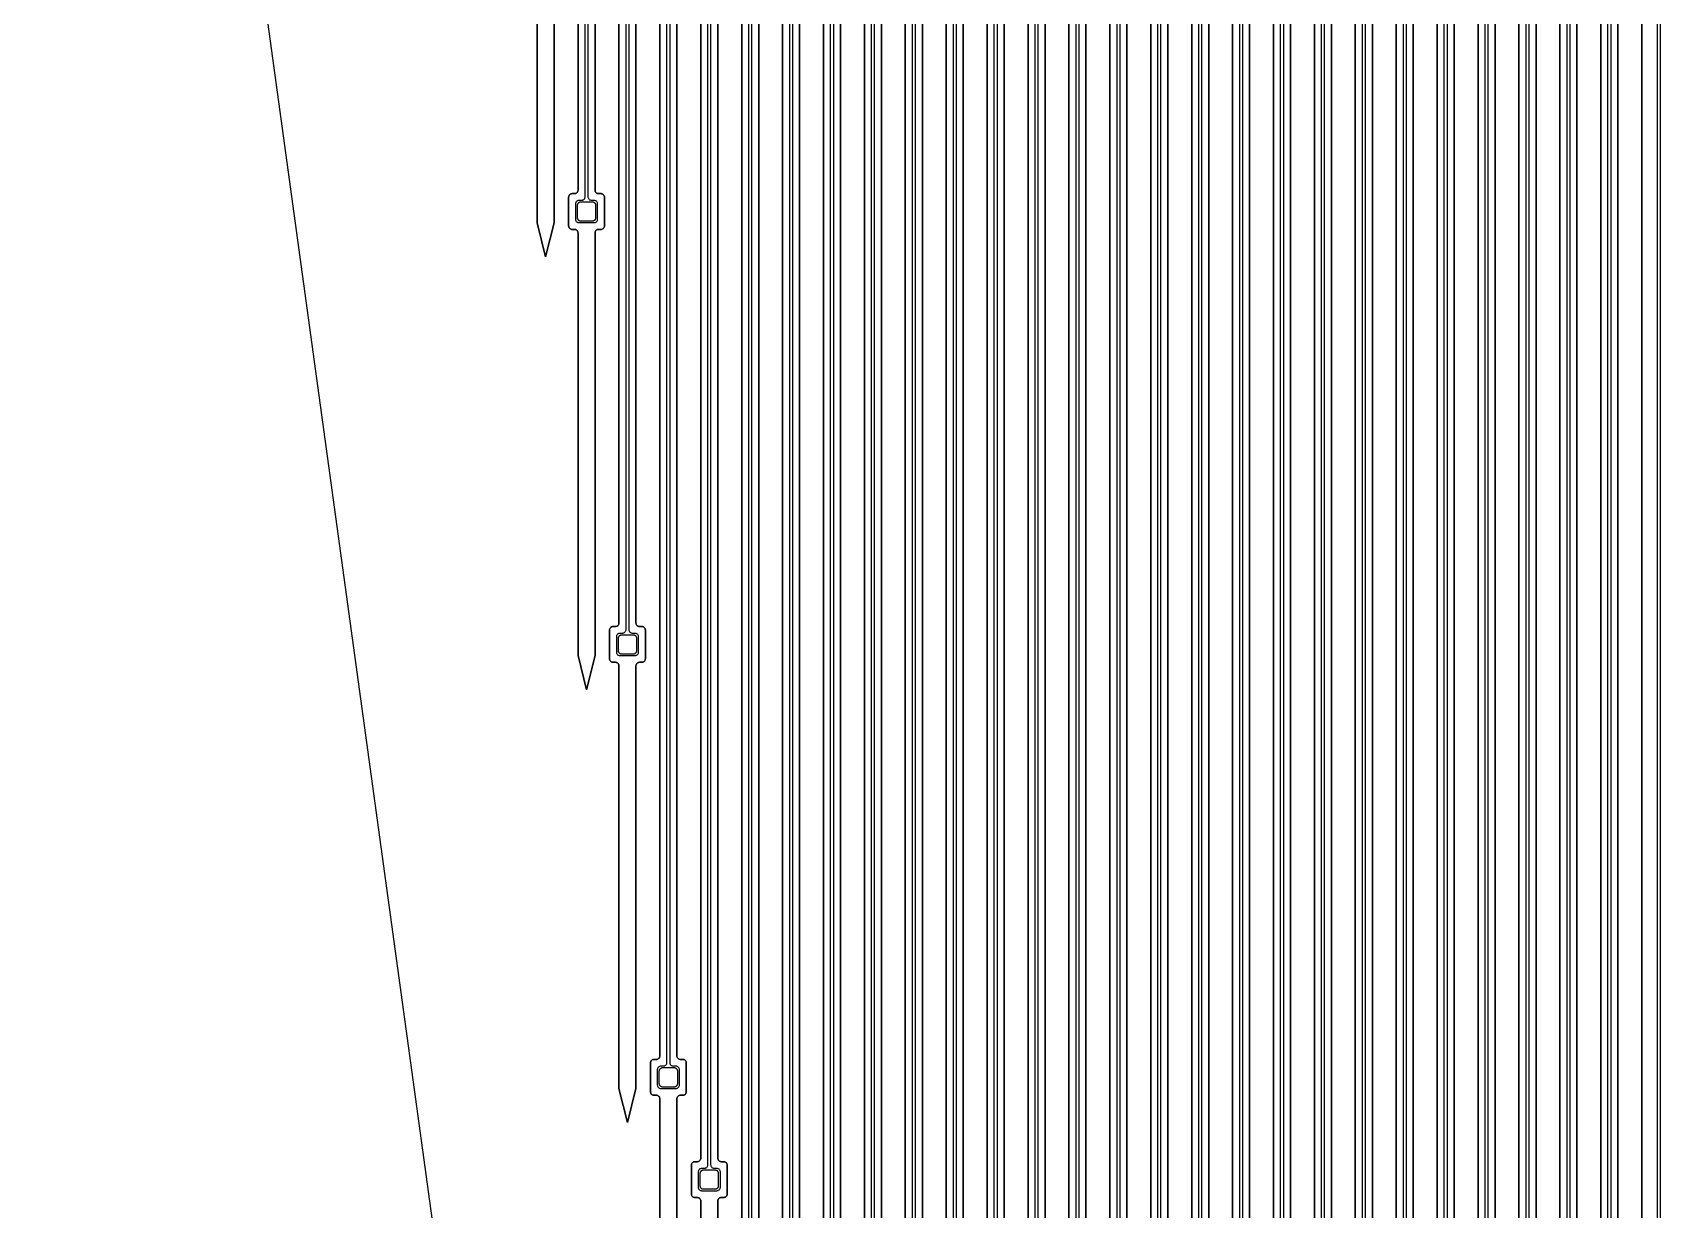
# Model space of a CAD drawing. Header units: metres. Extents: x -1550 to 1550, y -904 to 26100.
# Drawn here: x -966 to -11, y 4339 to 5029 of the extents above; entities that cross this region are included whole.
import ezdxf

# ---------------------------------------------------------------- set-up
doc = ezdxf.new("R2010")
doc.units = ezdxf.units.M
for name, color, linetype in [('Electrodes', 2, 'CONTINUOUS'), ('Metal', 4, 'CONTINUOUS'), ('Polyimide', 3, 'CONTINUOUS'), ('Polyimide_Negative', 5, 'CONTINUOUS')]:
    doc.layers.add(name, color=color, linetype=linetype)

msp = doc.modelspace()

# ---------------------------------------------------------------- linework, layer by layer
at = {"layer": 'Electrodes'}
for points in [[(-637.5, 4918.94), (-637.36, 4918.95), (-637.23, 4918.96), (-637.09, 4918.99), (-636.96, 4919.02), (-636.83, 4919.06), (-636.7, 4919.11), (-636.58, 4919.17), (-636.46, 4919.24), (-636.35, 4919.31), (-636.24, 4919.39), (-636.13, 4919.48), (-636.04, 4919.58), (-635.95, 4919.68), (-635.87, 4919.79), (-635.79, 4919.91), (-635.72, 4920.02), (-635.67, 4920.15), (-635.62, 4920.27), (-635.57, 4920.4), (-635.54, 4920.54), (-635.52, 4920.67), (-635.5, 4920.81), (-635.5, 4920.94), (-635.5, 4927.94), (-635.5, 4928.08), (-635.52, 4928.22), (-635.54, 4928.35), (-635.57, 4928.48), (-635.62, 4928.61), (-635.67, 4928.74), (-635.72, 4928.86), (-635.79, 4928.98), (-635.87, 4929.1), (-635.95, 4929.21), (-636.04, 4929.31), (-636.13, 4929.41), (-636.24, 4929.5), (-636.35, 4929.58), (-636.46, 4929.65), (-636.58, 4929.72), (-636.7, 4929.78), (-636.83, 4929.83), (-636.96, 4929.87), (-637.09, 4929.9), (-637.23, 4929.93), (-637.36, 4929.94), (-637.5, 4929.94), (-644.5, 4929.94), (-644.64, 4929.94), (-644.77, 4929.93), (-644.91, 4929.9), (-645.04, 4929.87), (-645.17, 4929.83), (-645.3, 4929.78), (-645.42, 4929.72), (-645.54, 4929.65), (-645.65, 4929.58), (-645.76, 4929.5), (-645.87, 4929.41), (-645.96, 4929.31), (-646.05, 4929.21), (-646.13, 4929.1), (-646.21, 4928.98), (-646.28, 4928.86), (-646.33, 4928.74), (-646.38, 4928.61), (-646.43, 4928.48), (-646.46, 4928.35), (-646.48, 4928.22), (-646.5, 4928.08), (-646.5, 4927.94), (-646.5, 4920.94), (-646.5, 4920.81), (-646.48, 4920.67), (-646.46, 4920.54), (-646.43, 4920.4), (-646.38, 4920.27), (-646.33, 4920.15), (-646.28, 4920.02), (-646.21, 4919.91), (-646.13, 4919.79), (-646.05, 4919.68), (-645.96, 4919.58), (-645.87, 4919.48), (-645.76, 4919.39), (-645.65, 4919.31), (-645.54, 4919.24), (-645.42, 4919.17), (-645.3, 4919.11), (-645.17, 4919.06), (-645.04, 4919.02), (-644.91, 4918.99), (-644.77, 4918.96), (-644.64, 4918.95), (-644.5, 4918.94), (-637.5, 4918.94)], [(-613.5, 4664.98), (-613.36, 4664.98), (-613.23, 4664.99), (-613.09, 4665.02), (-612.96, 4665.05), (-612.83, 4665.09), (-612.7, 4665.14), (-612.58, 4665.2), (-612.46, 4665.27), (-612.35, 4665.34), (-612.24, 4665.42), (-612.13, 4665.51), (-612.04, 4665.61), (-611.95, 4665.71), (-611.87, 4665.82), (-611.79, 4665.94), (-611.72, 4666.06), (-611.67, 4666.18), (-611.62, 4666.31), (-611.57, 4666.44), (-611.54, 4666.57), (-611.52, 4666.7), (-611.5, 4666.84), (-611.5, 4666.98), (-611.5, 4673.98), (-611.5, 4674.11), (-611.52, 4674.25), (-611.54, 4674.38), (-611.57, 4674.52), (-611.62, 4674.65), (-611.67, 4674.77), (-611.72, 4674.9), (-611.79, 4675.02), (-611.87, 4675.13), (-611.95, 4675.24), (-612.04, 4675.34), (-612.13, 4675.44), (-612.24, 4675.53), (-612.35, 4675.61), (-612.46, 4675.69), (-612.58, 4675.75), (-612.7, 4675.81), (-612.83, 4675.86), (-612.96, 4675.9), (-613.09, 4675.93), (-613.23, 4675.96), (-613.36, 4675.97), (-613.5, 4675.98), (-620.5, 4675.98), (-620.64, 4675.97), (-620.77, 4675.96), (-620.91, 4675.93), (-621.04, 4675.9), (-621.17, 4675.86), (-621.3, 4675.81), (-621.42, 4675.75), (-621.54, 4675.69), (-621.65, 4675.61), (-621.76, 4675.53), (-621.87, 4675.44), (-621.96, 4675.34), (-622.05, 4675.24), (-622.13, 4675.13), (-622.21, 4675.02), (-622.28, 4674.9), (-622.33, 4674.77), (-622.38, 4674.65), (-622.43, 4674.52), (-622.46, 4674.38), (-622.48, 4674.25), (-622.5, 4674.11), (-622.5, 4673.98), (-622.5, 4666.98), (-622.5, 4666.84), (-622.48, 4666.7), (-622.46, 4666.57), (-622.43, 4666.44), (-622.38, 4666.31), (-622.33, 4666.18), (-622.28, 4666.06), (-622.21, 4665.94), (-622.13, 4665.82), (-622.05, 4665.71), (-621.96, 4665.61), (-621.87, 4665.51), (-621.76, 4665.42), (-621.65, 4665.34), (-621.54, 4665.27), (-621.42, 4665.2), (-621.3, 4665.14), (-621.17, 4665.09), (-621.04, 4665.05), (-620.91, 4665.02), (-620.77, 4664.99), (-620.64, 4664.98), (-620.5, 4664.98), (-613.5, 4664.98)], [(-589.5, 4411.01), (-589.36, 4411.01), (-589.23, 4411.03), (-589.09, 4411.05), (-588.96, 4411.08), (-588.83, 4411.12), (-588.7, 4411.17), (-588.58, 4411.23), (-588.46, 4411.3), (-588.35, 4411.37), (-588.24, 4411.46), (-588.13, 4411.55), (-588.04, 4411.64), (-587.95, 4411.75), (-587.87, 4411.85), (-587.79, 4411.97), (-587.72, 4412.09), (-587.67, 4412.21), (-587.62, 4412.34), (-587.57, 4412.47), (-587.54, 4412.6), (-587.52, 4412.74), (-587.5, 4412.87), (-587.5, 4413.01), (-587.5, 4420.01), (-587.5, 4420.14), (-587.52, 4420.28), (-587.54, 4420.41), (-587.57, 4420.55), (-587.62, 4420.68), (-587.67, 4420.8), (-587.72, 4420.93), (-587.79, 4421.05), (-587.87, 4421.16), (-587.95, 4421.27), (-588.04, 4421.37), (-588.13, 4421.47), (-588.24, 4421.56), (-588.35, 4421.64), (-588.46, 4421.72), (-588.58, 4421.78), (-588.7, 4421.84), (-588.83, 4421.89), (-588.96, 4421.93), (-589.09, 4421.97), (-589.23, 4421.99), (-589.36, 4422), (-589.5, 4422.01), (-596.5, 4422.01), (-596.64, 4422), (-596.77, 4421.99), (-596.91, 4421.97), (-597.04, 4421.93), (-597.17, 4421.89), (-597.3, 4421.84), (-597.42, 4421.78), (-597.54, 4421.72), (-597.65, 4421.64), (-597.76, 4421.56), (-597.87, 4421.47), (-597.96, 4421.37), (-598.05, 4421.27), (-598.13, 4421.16), (-598.21, 4421.05), (-598.28, 4420.93), (-598.33, 4420.8), (-598.38, 4420.68), (-598.43, 4420.55), (-598.46, 4420.41), (-598.48, 4420.28), (-598.5, 4420.14), (-598.5, 4420.01), (-598.5, 4413.01), (-598.5, 4412.87), (-598.48, 4412.74), (-598.46, 4412.6), (-598.43, 4412.47), (-598.38, 4412.34), (-598.33, 4412.21), (-598.28, 4412.09), (-598.21, 4411.97), (-598.13, 4411.85), (-598.05, 4411.75), (-597.96, 4411.64), (-597.87, 4411.55), (-597.76, 4411.46), (-597.65, 4411.37), (-597.54, 4411.3), (-597.42, 4411.23), (-597.3, 4411.17), (-597.17, 4411.12), (-597.04, 4411.08), (-596.91, 4411.05), (-596.77, 4411.03), (-596.64, 4411.01), (-596.5, 4411.01), (-589.5, 4411.01)], [(-565.5, 4351.01), (-565.36, 4351.01), (-565.23, 4351.03), (-565.09, 4351.05), (-564.96, 4351.08), (-564.83, 4351.12), (-564.7, 4351.17), (-564.58, 4351.23), (-564.46, 4351.3), (-564.35, 4351.37), (-564.24, 4351.46), (-564.13, 4351.55), (-564.04, 4351.64), (-563.95, 4351.75), (-563.87, 4351.85), (-563.79, 4351.97), (-563.72, 4352.09), (-563.67, 4352.21), (-563.62, 4352.34), (-563.57, 4352.47), (-563.54, 4352.6), (-563.52, 4352.74), (-563.5, 4352.87), (-563.5, 4353.01), (-563.5, 4360.01), (-563.5, 4360.14), (-563.52, 4360.28), (-563.54, 4360.41), (-563.57, 4360.55), (-563.62, 4360.68), (-563.67, 4360.8), (-563.72, 4360.93), (-563.79, 4361.05), (-563.87, 4361.16), (-563.95, 4361.27), (-564.04, 4361.37), (-564.13, 4361.47), (-564.24, 4361.56), (-564.35, 4361.64), (-564.46, 4361.72), (-564.58, 4361.78), (-564.7, 4361.84), (-564.83, 4361.89), (-564.96, 4361.93), (-565.09, 4361.97), (-565.23, 4361.99), (-565.36, 4362), (-565.5, 4362.01), (-572.5, 4362.01), (-572.64, 4362), (-572.77, 4361.99), (-572.91, 4361.97), (-573.04, 4361.93), (-573.17, 4361.89), (-573.3, 4361.84), (-573.42, 4361.78), (-573.54, 4361.72), (-573.65, 4361.64), (-573.76, 4361.56), (-573.87, 4361.47), (-573.96, 4361.37), (-574.05, 4361.27), (-574.13, 4361.16), (-574.21, 4361.05), (-574.28, 4360.93), (-574.33, 4360.8), (-574.38, 4360.68), (-574.43, 4360.55), (-574.46, 4360.41), (-574.48, 4360.28), (-574.5, 4360.14), (-574.5, 4360.01), (-574.5, 4353.01), (-574.5, 4352.87), (-574.48, 4352.74), (-574.46, 4352.6), (-574.43, 4352.47), (-574.38, 4352.34), (-574.33, 4352.21), (-574.28, 4352.09), (-574.21, 4351.97), (-574.13, 4351.85), (-574.05, 4351.75), (-573.96, 4351.64), (-573.87, 4351.55), (-573.76, 4351.46), (-573.65, 4351.37), (-573.54, 4351.3), (-573.42, 4351.23), (-573.3, 4351.17), (-573.17, 4351.12), (-573.04, 4351.08), (-572.91, 4351.05), (-572.77, 4351.03), (-572.64, 4351.01), (-572.5, 4351.01), (-565.5, 4351.01)]]:
    msp.add_lwpolyline(points, close=True, dxfattribs=at)
at = {"layer": 'Metal'}
for points in [[(-642, 11993.5), (-642, 4932.94), (-642.03, 4932.6), (-642.12, 4932.26), (-642.27, 4931.94), (-642.47, 4931.66), (-642.71, 4931.41), (-643, 4931.21), (-643.32, 4931.07), (-643.65, 4930.97), (-644, 4930.94), (-645.5, 4930.94), (-645.85, 4930.91), (-646.18, 4930.82), (-646.5, 4930.68), (-646.79, 4930.48), (-647.03, 4930.23), (-647.23, 4929.94), (-647.38, 4929.63), (-647.47, 4929.29), (-647.5, 4928.94), (-647.5, 4919.94), (-647.47, 4919.6), (-647.38, 4919.26), (-647.23, 4918.94), (-647.03, 4918.66), (-646.79, 4918.41), (-646.5, 4918.21), (-646.18, 4918.07), (-645.85, 4917.97), (-645.5, 4917.94), (-636.5, 4917.94), (-636.15, 4917.97), (-635.82, 4918.07), (-635.5, 4918.21), (-635.21, 4918.41), (-634.97, 4918.66), (-634.77, 4918.94), (-634.62, 4919.26), (-634.53, 4919.6), (-634.5, 4919.94), (-634.5, 4928.94), (-634.53, 4929.29), (-634.62, 4929.63), (-634.77, 4929.94), (-634.97, 4930.23), (-635.21, 4930.48), (-635.5, 4930.68), (-635.82, 4930.82), (-636.15, 4930.91), (-636.5, 4930.94), (-638, 4930.94), (-638.35, 4930.97), (-638.68, 4931.07), (-639, 4931.21), (-639.29, 4931.41), (-639.53, 4931.66), (-639.73, 4931.94), (-639.88, 4932.26), (-639.97, 4932.6), (-640, 4932.94), (-640, 11993.5)], [(-618, 11993.5), (-618, 4678.98), (-618.03, 4678.63), (-618.12, 4678.29), (-618.27, 4677.98), (-618.47, 4677.69), (-618.71, 4677.44), (-619, 4677.24), (-619.32, 4677.1), (-619.65, 4677.01), (-620, 4676.98), (-621.5, 4676.98), (-621.85, 4676.95), (-622.18, 4676.86), (-622.5, 4676.71), (-622.79, 4676.51), (-623.03, 4676.26), (-623.23, 4675.98), (-623.38, 4675.66), (-623.47, 4675.32), (-623.5, 4674.98), (-623.5, 4665.98), (-623.47, 4665.63), (-623.38, 4665.29), (-623.23, 4664.98), (-623.03, 4664.69), (-622.79, 4664.44), (-622.5, 4664.24), (-622.18, 4664.1), (-621.85, 4664.01), (-621.5, 4663.98), (-612.5, 4663.98), (-612.15, 4664.01), (-611.82, 4664.1), (-611.5, 4664.24), (-611.21, 4664.44), (-610.97, 4664.69), (-610.77, 4664.98), (-610.62, 4665.29), (-610.53, 4665.63), (-610.5, 4665.98), (-610.5, 4674.98), (-610.53, 4675.32), (-610.62, 4675.66), (-610.77, 4675.98), (-610.97, 4676.26), (-611.21, 4676.51), (-611.5, 4676.71), (-611.82, 4676.86), (-612.15, 4676.95), (-612.5, 4676.98), (-614, 4676.98), (-614.35, 4677.01), (-614.68, 4677.1), (-615, 4677.24), (-615.29, 4677.44), (-615.53, 4677.69), (-615.73, 4677.98), (-615.88, 4678.29), (-615.97, 4678.63), (-616, 4678.98), (-616, 11993.5)], [(-594, 11993.5), (-594, 4425.01), (-594.03, 4424.66), (-594.12, 4424.32), (-594.27, 4424.01), (-594.47, 4423.72), (-594.71, 4423.48), (-595, 4423.28), (-595.32, 4423.13), (-595.65, 4423.04), (-596, 4423.01), (-597.5, 4423.01), (-597.85, 4422.98), (-598.18, 4422.89), (-598.5, 4422.74), (-598.79, 4422.54), (-599.03, 4422.29), (-599.23, 4422.01), (-599.38, 4421.69), (-599.47, 4421.36), (-599.5, 4421.01), (-599.5, 4412.01), (-599.47, 4411.66), (-599.38, 4411.32), (-599.23, 4411.01), (-599.03, 4410.72), (-598.79, 4410.48), (-598.5, 4410.28), (-598.18, 4410.13), (-597.85, 4410.04), (-597.5, 4410.01), (-588.5, 4410.01), (-588.15, 4410.04), (-587.82, 4410.13), (-587.5, 4410.28), (-587.21, 4410.48), (-586.97, 4410.72), (-586.77, 4411.01), (-586.62, 4411.32), (-586.53, 4411.66), (-586.5, 4412.01), (-586.5, 4421.01), (-586.53, 4421.36), (-586.62, 4421.69), (-586.77, 4422.01), (-586.97, 4422.29), (-587.21, 4422.54), (-587.5, 4422.74), (-587.82, 4422.89), (-588.15, 4422.98), (-588.5, 4423.01), (-590, 4423.01), (-590.35, 4423.04), (-590.68, 4423.13), (-591, 4423.28), (-591.29, 4423.48), (-591.53, 4423.72), (-591.73, 4424.01), (-591.88, 4424.32), (-591.97, 4424.66), (-592, 4425.01), (-592, 11993.5)], [(-570, 11993.5), (-570, 4365.01), (-570.03, 4364.66), (-570.12, 4364.32), (-570.27, 4364.01), (-570.47, 4363.72), (-570.71, 4363.48), (-571, 4363.28), (-571.32, 4363.13), (-571.65, 4363.04), (-572, 4363.01), (-573.5, 4363.01), (-573.85, 4362.98), (-574.18, 4362.89), (-574.5, 4362.74), (-574.79, 4362.54), (-575.03, 4362.29), (-575.23, 4362.01), (-575.38, 4361.69), (-575.47, 4361.36), (-575.5, 4361.01), (-575.5, 4352.01), (-575.47, 4351.66), (-575.38, 4351.32), (-575.23, 4351.01), (-575.03, 4350.72), (-574.79, 4350.48), (-574.5, 4350.28), (-574.18, 4350.13), (-573.85, 4350.04), (-573.5, 4350.01), (-564.5, 4350.01), (-564.15, 4350.04), (-563.82, 4350.13), (-563.5, 4350.28), (-563.21, 4350.48), (-562.97, 4350.72), (-562.77, 4351.01), (-562.62, 4351.32), (-562.53, 4351.66), (-562.5, 4352.01), (-562.5, 4361.01), (-562.53, 4361.36), (-562.62, 4361.69), (-562.77, 4362.01), (-562.97, 4362.29), (-563.21, 4362.54), (-563.5, 4362.74), (-563.82, 4362.89), (-564.15, 4362.98), (-564.5, 4363.01), (-566, 4363.01), (-566.35, 4363.04), (-566.68, 4363.13), (-567, 4363.28), (-567.29, 4363.48), (-567.53, 4363.72), (-567.73, 4364.01), (-567.88, 4364.32), (-567.97, 4364.66), (-568, 4365.01), (-568, 11993.5)], [(-546, 11993.5), (-546, 4305.01)], [(-544, 4305.01), (-544, 11993.5)], [(-522, 11993.5), (-522, 4245.01)], [(-520, 4245.01), (-520, 11993.5)], [(-498, 11993.5), (-498, 4185.01)], [(-496, 4185.01), (-496, 11993.5)], [(-474, 11993.5), (-474, 4125.01)], [(-472, 4125.01), (-472, 11993.5)], [(-450, 11993.5), (-450, 4065.01)], [(-448, 4065.01), (-448, 11993.5)], [(-426, 11993.5), (-426, 4005.01)], [(-424, 4005.01), (-424, 11993.5)], [(-402, 11993.5), (-402, 3945.01)], [(-400, 3945.01), (-400, 11993.5)], [(-378, 11993.5), (-378, 3691.04)], [(-376, 3691.04), (-376, 11993.5)], [(-354, 11993.5), (-354, 3437.07)], [(-352, 3437.07), (-352, 11993.5)], [(-330, 11993.5), (-330, 3183.1)], [(-328, 3183.1), (-328, 11993.5)], [(-306, 11993.5), (-306, 2929.13)], [(-304, 2929.13), (-304, 11993.5)], [(-282, 11993.5), (-282, 2675.17)], [(-280, 2675.17), (-280, 11993.5)], [(-258, 11993.5), (-258, 2421.2)], [(-256, 2421.2), (-256, 11993.5)], [(-234, 11993.5), (-234, 2167.23)], [(-232, 2167.23), (-232, 11993.5)], [(-210, 11993.5), (-210, 1913.26)], [(-208, 1913.26), (-208, 11993.5)], [(-186, 11993.5), (-186, 1659.29)], [(-184, 1659.29), (-184, 11993.5)], [(-162, 11993.5), (-162, 1405.33)], [(-160, 1405.33), (-160, 11993.5)], [(-138, 11993.5), (-138, 1151.36)], [(-136, 1151.36), (-136, 11993.5)], [(-114, 11993.5), (-114, 897.39)], [(-112, 897.39), (-112, 11993.5)], [(-90, 11993.5), (-90, 643.42)], [(-88, 643.42), (-88, 11993.5)], [(-66, 11993.5), (-66, 389.45)], [(-64, 389.45), (-64, 11993.5)], [(-42, 11993.5), (-42, 135.48)], [(-40, 135.48), (-40, 11993.5)], [(-13, 11993.5), (-13, -118.48)], [(-11, -118.48), (-11, 11993.5)]]:
    msp.add_lwpolyline(points, dxfattribs=at)
at = {"layer": 'Polyimide'}
for points in [[(-636, 11978.5), (-636, 4936.94), (-635.97, 4936.6), (-635.88, 4936.26), (-635.73, 4935.94), (-635.53, 4935.66), (-635.29, 4935.41), (-635, 4935.21), (-634.68, 4935.07), (-634.35, 4934.97), (-634, 4934.94), (-632.5, 4934.94), (-632.15, 4934.91), (-631.82, 4934.82), (-631.5, 4934.68), (-631.21, 4934.48), (-630.97, 4934.23), (-630.77, 4933.94), (-630.62, 4933.63), (-630.53, 4933.29), (-630.5, 4932.94), (-630.5, 4915.94), (-630.53, 4915.6), (-630.62, 4915.26), (-630.77, 4914.94), (-630.97, 4914.66), (-631.21, 4914.41), (-631.5, 4914.21), (-631.82, 4914.07), (-632.15, 4913.97), (-632.5, 4913.94), (-634, 4913.94), (-634.35, 4913.91), (-634.68, 4913.82), (-635, 4913.68), (-635.29, 4913.48), (-635.53, 4913.23), (-635.73, 4912.94), (-635.88, 4912.63), (-635.97, 4912.29), (-636, 4911.94), (-636, 4663.94), (-641, 4643.94), (-646, 4663.94), (-646, 4911.94), (-646.03, 4912.29), (-646.12, 4912.63), (-646.27, 4912.94), (-646.47, 4913.23), (-646.71, 4913.48), (-647, 4913.68), (-647.32, 4913.82), (-647.65, 4913.91), (-648, 4913.94), (-649.5, 4913.94), (-649.85, 4913.97), (-650.18, 4914.07), (-650.5, 4914.21), (-650.79, 4914.41), (-651.03, 4914.66), (-651.23, 4914.94), (-651.38, 4915.26), (-651.47, 4915.6), (-651.5, 4915.94), (-651.5, 4932.94), (-651.47, 4933.29), (-651.38, 4933.63), (-651.23, 4933.94), (-651.03, 4934.23), (-650.79, 4934.48), (-650.5, 4934.68), (-650.18, 4934.82), (-649.85, 4934.91), (-649.5, 4934.94), (-648, 4934.94), (-647.65, 4934.97), (-647.32, 4935.07), (-647, 4935.21), (-646.71, 4935.41), (-646.47, 4935.66), (-646.27, 4935.94), (-646.12, 4936.26), (-646.03, 4936.6), (-646, 4936.94), (-646, 11978.5)], [(-612, 11978.5), (-612, 4682.98), (-611.97, 4682.63), (-611.88, 4682.29), (-611.73, 4681.98), (-611.53, 4681.69), (-611.29, 4681.44), (-611, 4681.24), (-610.68, 4681.1), (-610.35, 4681.01), (-610, 4680.98), (-608.5, 4680.98), (-608.15, 4680.95), (-607.82, 4680.86), (-607.5, 4680.71), (-607.21, 4680.51), (-606.97, 4680.26), (-606.77, 4679.98), (-606.62, 4679.66), (-606.53, 4679.32), (-606.5, 4678.98), (-606.5, 4661.98), (-606.53, 4661.63), (-606.62, 4661.29), (-606.77, 4660.98), (-606.97, 4660.69), (-607.21, 4660.44), (-607.5, 4660.24), (-607.82, 4660.1), (-608.15, 4660.01), (-608.5, 4659.98), (-610, 4659.98), (-610.35, 4659.95), (-610.68, 4659.86), (-611, 4659.71), (-611.29, 4659.51), (-611.53, 4659.26), (-611.73, 4658.98), (-611.88, 4658.66), (-611.97, 4658.32), (-612, 4657.98), (-612, 4409.98), (-617, 4389.98), (-622, 4409.98), (-622, 4657.98), (-622.03, 4658.32), (-622.12, 4658.66), (-622.27, 4658.98), (-622.47, 4659.26), (-622.71, 4659.51), (-623, 4659.71), (-623.32, 4659.86), (-623.65, 4659.95), (-624, 4659.98), (-625.5, 4659.98), (-625.85, 4660.01), (-626.18, 4660.1), (-626.5, 4660.24), (-626.79, 4660.44), (-627.03, 4660.69), (-627.23, 4660.98), (-627.38, 4661.29), (-627.47, 4661.63), (-627.5, 4661.98), (-627.5, 4678.98), (-627.47, 4679.32), (-627.38, 4679.66), (-627.23, 4679.98), (-627.03, 4680.26), (-626.79, 4680.51), (-626.5, 4680.71), (-626.18, 4680.86), (-625.85, 4680.95), (-625.5, 4680.98), (-624, 4680.98), (-623.65, 4681.01), (-623.32, 4681.1), (-623, 4681.24), (-622.71, 4681.44), (-622.47, 4681.69), (-622.27, 4681.98), (-622.12, 4682.29), (-622.03, 4682.63), (-622, 4682.98), (-622, 11978.5)], [(-598, 4156.01), (-598, 4404.01), (-598.03, 4404.36), (-598.12, 4404.69), (-598.27, 4405.01), (-598.47, 4405.29), (-598.71, 4405.54), (-599, 4405.74), (-599.32, 4405.89), (-599.65, 4405.98), (-600, 4406.01), (-601.5, 4406.01), (-601.85, 4406.04), (-602.18, 4406.13), (-602.5, 4406.28), (-602.79, 4406.48), (-603.03, 4406.72), (-603.23, 4407.01), (-603.38, 4407.32), (-603.47, 4407.66), (-603.5, 4408.01), (-603.5, 4425.01), (-603.47, 4425.36), (-603.38, 4425.69), (-603.23, 4426.01), (-603.03, 4426.29), (-602.79, 4426.54), (-602.5, 4426.74), (-602.18, 4426.89), (-601.85, 4426.98), (-601.5, 4427.01), (-600, 4427.01), (-599.65, 4427.04), (-599.32, 4427.13), (-599, 4427.28), (-598.71, 4427.48), (-598.47, 4427.72), (-598.27, 4428.01), (-598.12, 4428.32), (-598.03, 4428.66), (-598, 4429.01), (-598, 11978.5)], [(-588, 11978.5), (-588, 4429.01), (-587.97, 4428.66), (-587.88, 4428.32), (-587.73, 4428.01), (-587.53, 4427.72), (-587.29, 4427.48), (-587, 4427.28), (-586.68, 4427.13), (-586.35, 4427.04), (-586, 4427.01), (-584.5, 4427.01), (-584.15, 4426.98), (-583.82, 4426.89), (-583.5, 4426.74), (-583.21, 4426.54), (-582.97, 4426.29), (-582.77, 4426.01), (-582.62, 4425.69), (-582.53, 4425.36), (-582.5, 4425.01), (-582.5, 4408.01), (-582.53, 4407.66), (-582.62, 4407.32), (-582.77, 4407.01), (-582.97, 4406.72), (-583.21, 4406.48), (-583.5, 4406.28), (-583.82, 4406.13), (-584.15, 4406.04), (-584.5, 4406.01), (-586, 4406.01), (-586.35, 4405.98), (-586.68, 4405.89), (-587, 4405.74), (-587.29, 4405.54), (-587.53, 4405.29), (-587.73, 4405.01), (-587.88, 4404.69), (-587.97, 4404.36), (-588, 4404.01), (-588, 4156.01)], [(-574, 4096.01), (-574, 4344.01), (-574.03, 4344.36), (-574.12, 4344.69), (-574.27, 4345.01), (-574.47, 4345.29), (-574.71, 4345.54), (-575, 4345.74), (-575.32, 4345.89), (-575.65, 4345.98), (-576, 4346.01), (-577.5, 4346.01), (-577.85, 4346.04), (-578.18, 4346.13), (-578.5, 4346.28), (-578.79, 4346.48), (-579.03, 4346.72), (-579.23, 4347.01), (-579.38, 4347.32), (-579.47, 4347.66), (-579.5, 4348.01), (-579.5, 4365.01), (-579.47, 4365.36), (-579.38, 4365.69), (-579.23, 4366.01), (-579.03, 4366.29), (-578.79, 4366.54), (-578.5, 4366.74), (-578.18, 4366.89), (-577.85, 4366.98), (-577.5, 4367.01), (-576, 4367.01), (-575.65, 4367.04), (-575.32, 4367.13), (-575, 4367.28), (-574.71, 4367.48), (-574.47, 4367.72), (-574.27, 4368.01), (-574.12, 4368.32), (-574.03, 4368.66), (-574, 4369.01), (-574, 11978.5)], [(-564, 11978.5), (-564, 4369.01), (-563.97, 4368.66), (-563.88, 4368.32), (-563.73, 4368.01), (-563.53, 4367.72), (-563.29, 4367.48), (-563, 4367.28), (-562.68, 4367.13), (-562.35, 4367.04), (-562, 4367.01), (-560.5, 4367.01), (-560.15, 4366.98), (-559.82, 4366.89), (-559.5, 4366.74), (-559.21, 4366.54), (-558.97, 4366.29), (-558.77, 4366.01), (-558.62, 4365.69), (-558.53, 4365.36), (-558.5, 4365.01), (-558.5, 4348.01), (-558.53, 4347.66), (-558.62, 4347.32), (-558.77, 4347.01), (-558.97, 4346.72), (-559.21, 4346.48), (-559.5, 4346.28), (-559.82, 4346.13), (-560.15, 4346.04), (-560.5, 4346.01), (-562, 4346.01), (-562.35, 4345.98), (-562.68, 4345.89), (-563, 4345.74), (-563.29, 4345.54), (-563.53, 4345.29), (-563.73, 4345.01), (-563.88, 4344.69), (-563.97, 4344.36), (-564, 4344.01), (-564, 4096.01)], [(-550, 4309.01), (-550, 11978.5)], [(-540, 11978.5), (-540, 4309.01)], [(-526, 4249.01), (-526, 11978.5)], [(-516, 11978.5), (-516, 4249.01)], [(-502, 4189.01), (-502, 11978.5)], [(-492, 11978.5), (-492, 4189.01)], [(-478, 4129.01), (-478, 11978.5)], [(-468, 11978.5), (-468, 4129.01)], [(-454, 4069.01), (-454, 11978.5)], [(-444, 11978.5), (-444, 4069.01)], [(-430, 4009.01), (-430, 11978.5)], [(-420, 11978.5), (-420, 4009.01)], [(-411.5, 3928.01), (-411.5, 3945.01), (-411.47, 3945.36), (-411.38, 3945.69), (-411.23, 3946.01), (-411.03, 3946.29), (-410.79, 3946.54), (-410.5, 3946.74), (-410.18, 3946.89), (-409.85, 3946.98), (-409.5, 3947.01), (-408, 3947.01), (-407.65, 3947.04), (-407.32, 3947.13), (-407, 3947.28), (-406.71, 3947.48), (-406.47, 3947.72), (-406.27, 3948.01), (-406.12, 3948.32), (-406.03, 3948.66), (-406, 3949.01), (-406, 11978.5)], [(-396, 11978.5), (-396, 3949.01), (-395.97, 3948.66), (-395.88, 3948.32), (-395.73, 3948.01), (-395.53, 3947.72), (-395.29, 3947.48), (-395, 3947.28), (-394.68, 3947.13), (-394.35, 3947.04), (-394, 3947.01), (-392.5, 3947.01), (-392.15, 3946.98), (-391.82, 3946.89), (-391.5, 3946.74), (-391.21, 3946.54), (-390.97, 3946.29), (-390.77, 3946.01), (-390.62, 3945.69), (-390.53, 3945.36), (-390.5, 3945.01), (-390.5, 3928.01)], [(-382, 3695.04), (-382, 11978.5)], [(-372, 11978.5), (-372, 3695.04)], [(-358, 3441.07), (-358, 11978.5)], [(-348, 11978.5), (-348, 3441.07)], [(-334, 3187.1), (-334, 11978.5)], [(-324, 11978.5), (-324, 3187.1)], [(-310, 2933.13), (-310, 11978.5)], [(-300, 11978.5), (-300, 2933.13)], [(-286, 2679.17), (-286, 11978.5)], [(-276, 11978.5), (-276, 2679.17)], [(-262, 2425.2), (-262, 11978.5)], [(-252, 11978.5), (-252, 2425.2)], [(-238, 2171.23), (-238, 11978.5)], [(-228, 11978.5), (-228, 2171.23)], [(-214, 1917.26), (-214, 11978.5)], [(-204, 11978.5), (-204, 1917.26)], [(-190, 1663.29), (-190, 11978.5)], [(-180, 11978.5), (-180, 1663.29)], [(-166, 1409.33), (-166, 11978.5)], [(-156, 11978.5), (-156, 1409.33)], [(-142, 1155.36), (-142, 11978.5)], [(-132, 11978.5), (-132, 1155.36)], [(-118, 901.39), (-118, 11978.5)], [(-108, 11978.5), (-108, 901.39)], [(-94, 647.42), (-94, 11978.5)], [(-84, 11978.5), (-84, 647.42)], [(-70, 393.45), (-70, 11978.5)], [(-60, 11978.5), (-60, 393.45)], [(-46, 139.48), (-46, 11978.5)], [(-36, 11978.5), (-36, 139.48)], [(-22, -116.48), (-22, 11978.5)], [(-660, 5165.91), (-660, 4917.91), (-665, 4897.91), (-670, 4917.91), (-670, 5165.91)]]:
    msp.add_lwpolyline(points, dxfattribs=at)
at = {"layer": 'Polyimide_Negative'}
for points in [[(-22, 11978.5), (-22, -116.48), (-22.5, -116.48), (-22.5, -137.48), (-22, -137.48), (-22, -387.48), (-22, -587.48), (-22, -628.09), (-24.31, -635.25), (-25.99, -638.43), (-28.23, -640.89), (-31.03, -642.36), (-36.34, -643.61), (-38.23, -645.59), (-39.87, -649.42), (-40.39, -651.11), (-40.5, -654.04), (-40.5, -665.28), (-46.65, -651.78), (-966, 6040.77)], [(-646, 11978.5), (-646, 4936.94), (-646.03, 4936.6), (-646.12, 4936.26), (-646.27, 4935.94), (-646.47, 4935.66), (-646.71, 4935.41), (-647, 4935.21), (-647.32, 4935.07), (-647.65, 4934.97), (-648, 4934.94), (-649.5, 4934.94), (-649.85, 4934.91), (-650.18, 4934.82), (-650.5, 4934.68), (-650.79, 4934.48), (-651.03, 4934.23), (-651.23, 4933.94), (-651.38, 4933.63), (-651.47, 4933.29), (-651.5, 4932.94), (-651.5, 4915.94), (-651.47, 4915.6), (-651.38, 4915.26), (-651.23, 4914.94), (-651.03, 4914.66), (-650.79, 4914.41), (-650.5, 4914.21), (-650.18, 4914.07), (-649.85, 4913.97), (-649.5, 4913.94), (-648, 4913.94), (-647.65, 4913.91), (-647.32, 4913.82), (-647, 4913.68), (-646.71, 4913.48), (-646.47, 4913.23), (-646.27, 4912.94), (-646.12, 4912.63), (-646.03, 4912.29), (-646, 4911.94), (-646, 4663.94), (-641, 4643.94), (-636, 4663.94), (-636, 4911.94), (-635.97, 4912.29), (-635.88, 4912.63), (-635.73, 4912.94), (-635.53, 4913.23), (-635.29, 4913.48), (-635, 4913.68), (-634.68, 4913.82), (-634.35, 4913.91), (-634, 4913.94), (-632.5, 4913.94), (-632.15, 4913.97), (-631.82, 4914.07), (-631.5, 4914.21), (-631.21, 4914.41), (-630.97, 4914.66), (-630.77, 4914.94), (-630.62, 4915.26), (-630.53, 4915.6), (-630.5, 4915.94), (-630.5, 4932.94), (-630.53, 4933.29), (-630.62, 4933.63), (-630.77, 4933.94), (-630.97, 4934.23), (-631.21, 4934.48), (-631.5, 4934.68), (-631.82, 4934.82), (-632.15, 4934.91), (-632.5, 4934.94), (-634, 4934.94), (-634.35, 4934.97), (-634.68, 4935.07), (-635, 4935.21), (-635.29, 4935.41), (-635.53, 4935.66), (-635.73, 4935.94), (-635.88, 4936.26), (-635.97, 4936.6), (-636, 4936.94), (-636, 11978.5)], [(-622, 11978.5), (-622, 4682.98), (-622.03, 4682.63), (-622.12, 4682.29), (-622.27, 4681.98), (-622.47, 4681.69), (-622.71, 4681.44), (-623, 4681.24), (-623.32, 4681.1), (-623.65, 4681.01), (-624, 4680.98), (-625.5, 4680.98), (-625.85, 4680.95), (-626.18, 4680.86), (-626.5, 4680.71), (-626.79, 4680.51), (-627.03, 4680.26), (-627.23, 4679.98), (-627.38, 4679.66), (-627.47, 4679.32), (-627.5, 4678.98), (-627.5, 4661.98), (-627.47, 4661.63), (-627.38, 4661.29), (-627.23, 4660.98), (-627.03, 4660.69), (-626.79, 4660.44), (-626.5, 4660.24), (-626.18, 4660.1), (-625.85, 4660.01), (-625.5, 4659.98), (-624, 4659.98), (-623.65, 4659.95), (-623.32, 4659.86), (-623, 4659.71), (-622.71, 4659.51), (-622.47, 4659.26), (-622.27, 4658.98), (-622.12, 4658.66), (-622.03, 4658.32), (-622, 4657.98), (-622, 4409.98), (-617, 4389.98), (-612, 4409.98), (-612, 4657.98), (-611.97, 4658.32), (-611.88, 4658.66), (-611.73, 4658.98), (-611.53, 4659.26), (-611.29, 4659.51), (-611, 4659.71), (-610.68, 4659.86), (-610.35, 4659.95), (-610, 4659.98), (-608.5, 4659.98), (-608.15, 4660.01), (-607.82, 4660.1), (-607.5, 4660.24), (-607.21, 4660.44), (-606.97, 4660.69), (-606.77, 4660.98), (-606.62, 4661.29), (-606.53, 4661.63), (-606.5, 4661.98), (-606.5, 4678.98), (-606.53, 4679.32), (-606.62, 4679.66), (-606.77, 4679.98), (-606.97, 4680.26), (-607.21, 4680.51), (-607.5, 4680.71), (-607.82, 4680.86), (-608.15, 4680.95), (-608.5, 4680.98), (-610, 4680.98), (-610.35, 4681.01), (-610.68, 4681.1), (-611, 4681.24), (-611.29, 4681.44), (-611.53, 4681.69), (-611.73, 4681.98), (-611.88, 4682.29), (-611.97, 4682.63), (-612, 4682.98), (-612, 11978.5)], [(-598, 11978.5), (-598, 4429.01), (-598.03, 4428.66), (-598.12, 4428.32), (-598.27, 4428.01), (-598.47, 4427.72), (-598.71, 4427.48), (-599, 4427.28), (-599.32, 4427.13), (-599.65, 4427.04), (-600, 4427.01), (-601.5, 4427.01), (-601.85, 4426.98), (-602.18, 4426.89), (-602.5, 4426.74), (-602.79, 4426.54), (-603.03, 4426.29), (-603.23, 4426.01), (-603.38, 4425.69), (-603.47, 4425.36), (-603.5, 4425.01), (-603.5, 4408.01), (-603.47, 4407.66), (-603.38, 4407.32), (-603.23, 4407.01), (-603.03, 4406.72), (-602.79, 4406.48), (-602.5, 4406.28), (-602.18, 4406.13), (-601.85, 4406.04), (-601.5, 4406.01), (-600, 4406.01), (-599.65, 4405.98), (-599.32, 4405.89), (-599, 4405.74), (-598.71, 4405.54), (-598.47, 4405.29), (-598.27, 4405.01), (-598.12, 4404.69), (-598.03, 4404.36), (-598, 4404.01), (-598, 4156.01)], [(-588, 4156.01), (-588, 4404.01), (-587.97, 4404.36), (-587.88, 4404.69), (-587.73, 4405.01), (-587.53, 4405.29), (-587.29, 4405.54), (-587, 4405.74), (-586.68, 4405.89), (-586.35, 4405.98), (-586, 4406.01), (-584.5, 4406.01), (-584.15, 4406.04), (-583.82, 4406.13), (-583.5, 4406.28), (-583.21, 4406.48), (-582.97, 4406.72), (-582.77, 4407.01), (-582.62, 4407.32), (-582.53, 4407.66), (-582.5, 4408.01), (-582.5, 4425.01), (-582.53, 4425.36), (-582.62, 4425.69), (-582.77, 4426.01), (-582.97, 4426.29), (-583.21, 4426.54), (-583.5, 4426.74), (-583.82, 4426.89), (-584.15, 4426.98), (-584.5, 4427.01), (-586, 4427.01), (-586.35, 4427.04), (-586.68, 4427.13), (-587, 4427.28), (-587.29, 4427.48), (-587.53, 4427.72), (-587.73, 4428.01), (-587.88, 4428.32), (-587.97, 4428.66), (-588, 4429.01), (-588, 11978.5)], [(-574, 11978.5), (-574, 4369.01), (-574.03, 4368.66), (-574.12, 4368.32), (-574.27, 4368.01), (-574.47, 4367.72), (-574.71, 4367.48), (-575, 4367.28), (-575.32, 4367.13), (-575.65, 4367.04), (-576, 4367.01), (-577.5, 4367.01), (-577.85, 4366.98), (-578.18, 4366.89), (-578.5, 4366.74), (-578.79, 4366.54), (-579.03, 4366.29), (-579.23, 4366.01), (-579.38, 4365.69), (-579.47, 4365.36), (-579.5, 4365.01), (-579.5, 4348.01), (-579.47, 4347.66), (-579.38, 4347.32), (-579.23, 4347.01), (-579.03, 4346.72), (-578.79, 4346.48), (-578.5, 4346.28), (-578.18, 4346.13), (-577.85, 4346.04), (-577.5, 4346.01), (-576, 4346.01), (-575.65, 4345.98), (-575.32, 4345.89), (-575, 4345.74), (-574.71, 4345.54), (-574.47, 4345.29), (-574.27, 4345.01), (-574.12, 4344.69), (-574.03, 4344.36), (-574, 4344.01), (-574, 4096.01)], [(-564, 4096.01), (-564, 4344.01), (-563.97, 4344.36), (-563.88, 4344.69), (-563.73, 4345.01), (-563.53, 4345.29), (-563.29, 4345.54), (-563, 4345.74), (-562.68, 4345.89), (-562.35, 4345.98), (-562, 4346.01), (-560.5, 4346.01), (-560.15, 4346.04), (-559.82, 4346.13), (-559.5, 4346.28), (-559.21, 4346.48), (-558.97, 4346.72), (-558.77, 4347.01), (-558.62, 4347.32), (-558.53, 4347.66), (-558.5, 4348.01), (-558.5, 4365.01), (-558.53, 4365.36), (-558.62, 4365.69), (-558.77, 4366.01), (-558.97, 4366.29), (-559.21, 4366.54), (-559.5, 4366.74), (-559.82, 4366.89), (-560.15, 4366.98), (-560.5, 4367.01), (-562, 4367.01), (-562.35, 4367.04), (-562.68, 4367.13), (-563, 4367.28), (-563.29, 4367.48), (-563.53, 4367.72), (-563.73, 4368.01), (-563.88, 4368.32), (-563.97, 4368.66), (-564, 4369.01), (-564, 11978.5)], [(-550, 11978.5), (-550, 4309.01)], [(-540, 4309.01), (-540, 11978.5)], [(-526, 11978.5), (-526, 4249.01)], [(-516, 4249.01), (-516, 11978.5)], [(-502, 11978.5), (-502, 4189.01)], [(-492, 4189.01), (-492, 11978.5)], [(-478, 11978.5), (-478, 4129.01)], [(-468, 4129.01), (-468, 11978.5)], [(-454, 11978.5), (-454, 4069.01)], [(-444, 4069.01), (-444, 11978.5)], [(-430, 11978.5), (-430, 4009.01)], [(-420, 4009.01), (-420, 11978.5)], [(-406, 11978.5), (-406, 3949.01), (-406.03, 3948.66), (-406.12, 3948.32), (-406.27, 3948.01), (-406.47, 3947.72), (-406.71, 3947.48), (-407, 3947.28), (-407.32, 3947.13), (-407.65, 3947.04), (-408, 3947.01), (-409.5, 3947.01), (-409.85, 3946.98), (-410.18, 3946.89), (-410.5, 3946.74), (-410.79, 3946.54), (-411.03, 3946.29), (-411.23, 3946.01), (-411.38, 3945.69), (-411.47, 3945.36), (-411.5, 3945.01), (-411.5, 3928.01)], [(-390.5, 3928.01), (-390.5, 3945.01), (-390.53, 3945.36), (-390.62, 3945.69), (-390.77, 3946.01), (-390.97, 3946.29), (-391.21, 3946.54), (-391.5, 3946.74), (-391.82, 3946.89), (-392.15, 3946.98), (-392.5, 3947.01), (-394, 3947.01), (-394.35, 3947.04), (-394.68, 3947.13), (-395, 3947.28), (-395.29, 3947.48), (-395.53, 3947.72), (-395.73, 3948.01), (-395.88, 3948.32), (-395.97, 3948.66), (-396, 3949.01), (-396, 11978.5)], [(-382, 11978.5), (-382, 3695.04)], [(-372, 3695.04), (-372, 11978.5)], [(-358, 11978.5), (-358, 3441.07)], [(-348, 3441.07), (-348, 11978.5)], [(-334, 11978.5), (-334, 3187.1)], [(-324, 3187.1), (-324, 11978.5)], [(-310, 11978.5), (-310, 2933.13)], [(-300, 2933.13), (-300, 11978.5)], [(-286, 11978.5), (-286, 2679.17)], [(-276, 2679.17), (-276, 11978.5)], [(-262, 11978.5), (-262, 2425.2)], [(-252, 2425.2), (-252, 11978.5)], [(-238, 11978.5), (-238, 2171.23)], [(-228, 2171.23), (-228, 11978.5)], [(-214, 11978.5), (-214, 1917.26)], [(-204, 1917.26), (-204, 11978.5)], [(-190, 11978.5), (-190, 1663.29)], [(-180, 1663.29), (-180, 11978.5)], [(-166, 11978.5), (-166, 1409.33)], [(-156, 1409.33), (-156, 11978.5)], [(-142, 11978.5), (-142, 1155.36)], [(-132, 1155.36), (-132, 11978.5)], [(-118, 11978.5), (-118, 901.39)], [(-108, 901.39), (-108, 11978.5)], [(-94, 11978.5), (-94, 647.42)], [(-84, 647.42), (-84, 11978.5)], [(-70, 11978.5), (-70, 393.45)], [(-60, 393.45), (-60, 11978.5)], [(-46, 11978.5), (-46, 139.48)], [(-36, 139.48), (-36, 11978.5)], [(-670, 5165.91), (-670, 4917.91), (-665, 4897.91), (-660, 4917.91), (-660, 5165.91)]]:
    msp.add_lwpolyline(points, dxfattribs=at)

doc.saveas('drawing.dxf')
